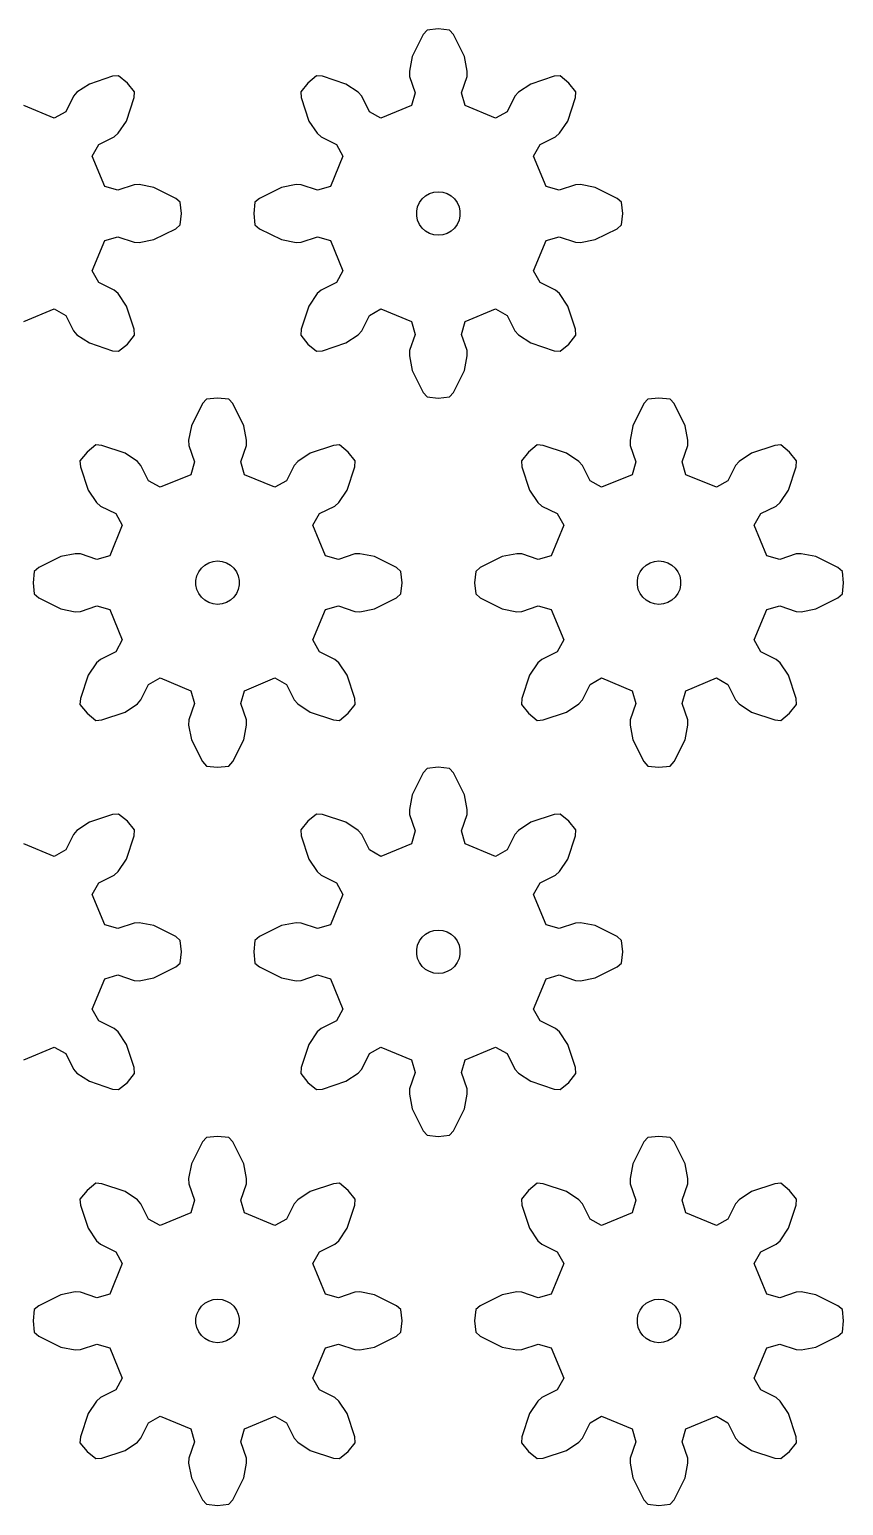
# Model space of a CAD drawing. Extents: x 0 to 208, y 0 to 229.
# Drawn here: x 152.1 to 208.3, y 0 to 101.8 of the extents above; entities that cross this region are included whole.
import ezdxf

# ---------------------------------------------------------------- set-up
doc = ezdxf.new("R2010")
doc.units = 0

msp = doc.modelspace()

# ---------------------------------------------------------------- linework, layer by layer
for p, q in [((180.29, 101.86), (179.51, 101.78)), ((181.06, 101.78), (180.29, 101.86)), ((179.24, 101.47), (178.49, 99.96)), ((179.51, 101.78), (179.24, 101.47)), ((181.34, 101.47), (181.06, 101.78)), ((182.09, 99.96), (181.34, 101.47)), ((178.49, 99.96), (178.29, 98.95)), ((182.29, 98.95), (182.09, 99.96)), ((178.29, 98.95), (178.31, 98.59)), ((182.27, 98.59), (182.29, 98.95)), ((156.21, 98.06), (155.35, 97.49)), ((157.81, 98.6), (156.21, 98.06)), ((158.22, 98.62), (157.81, 98.6)), ((158.83, 98.13), (158.22, 98.62)), ((159.32, 97.53), (158.83, 98.13)), ((171.29, 98.13), (170.79, 97.53)), ((171.89, 98.62), (171.29, 98.13)), ((172.3, 98.6), (171.89, 98.62)), ((173.9, 98.06), (172.3, 98.6)), ((174.76, 97.49), (173.9, 98.06)), ((178.31, 98.59), (178.69, 97.46)), ((181.89, 97.46), (182.27, 98.59)), ((186.67, 98.06), (185.82, 97.49)), ((188.28, 98.6), (186.67, 98.06)), ((188.69, 98.62), (188.28, 98.6)), ((189.29, 98.13), (188.69, 98.62)), ((189.79, 97.53), (189.29, 98.13)), ((155.11, 97.22), (154.59, 96.15)), ((155.35, 97.49), (155.11, 97.22)), ((158.76, 95.51), (159.3, 97.12)), ((159.3, 97.12), (159.32, 97.53)), ((170.79, 97.53), (170.82, 97.12)), ((170.82, 97.12), (171.36, 95.51)), ((175, 97.22), (174.76, 97.49)), ((175.53, 96.15), (175, 97.22)), ((178.69, 97.46), (178.44, 96.57)), ((182.14, 96.57), (181.89, 97.46)), ((185.58, 97.22), (185.05, 96.15)), ((185.82, 97.49), (185.58, 97.22)), ((189.22, 95.51), (189.76, 97.12)), ((189.76, 97.12), (189.79, 97.53)), ((153.78, 95.7), (151.68, 96.57)), ((154.59, 96.15), (153.78, 95.7)), ((176.33, 95.7), (175.53, 96.15)), ((178.44, 96.57), (176.33, 95.7)), ((184.24, 95.7), (182.14, 96.57)), ((185.05, 96.15), (184.24, 95.7)), ((158.19, 94.66), (158.76, 95.51)), ((171.36, 95.51), (171.93, 94.66)), ((188.65, 94.66), (189.22, 95.51)), ((156.4, 93.08), (156.85, 93.89)), ((156.85, 93.89), (157.91, 94.42)), ((157.91, 94.42), (158.19, 94.66)), ((171.93, 94.66), (172.2, 94.42)), ((172.2, 94.42), (173.26, 93.89)), ((173.26, 93.89), (173.71, 93.08)), ((186.86, 93.08), (187.32, 93.89)), ((187.32, 93.89), (188.38, 94.42)), ((188.38, 94.42), (188.65, 94.66)), ((157.27, 90.98), (156.4, 93.08)), ((173.71, 93.08), (172.84, 90.98)), ((187.74, 90.98), (186.86, 93.08)), ((158.16, 90.73), (157.27, 90.98)), ((159.29, 91.11), (158.16, 90.73)), ((159.65, 91.13), (159.29, 91.11)), ((160.65, 90.93), (159.65, 91.13)), ((162.17, 90.17), (160.65, 90.93)), ((169.46, 90.93), (167.94, 90.17)), ((170.47, 91.13), (169.46, 90.93)), ((170.83, 91.11), (170.47, 91.13)), ((171.95, 90.73), (170.83, 91.11)), ((172.84, 90.98), (171.95, 90.73)), ((179.98, 90.59), (180.29, 90.63)), ((180.29, 90.63), (180.6, 90.59)), ((188.63, 90.73), (187.74, 90.98)), ((189.75, 91.11), (188.63, 90.73)), ((190.11, 91.13), (189.75, 91.11)), ((191.12, 90.93), (190.11, 91.13)), ((192.64, 90.17), (191.12, 90.93)), ((162.48, 89.9), (162.17, 90.17)), ((162.56, 89.13), (162.48, 89.9)), ((167.63, 89.9), (167.56, 89.13)), ((167.94, 90.17), (167.63, 89.9)), ((178.86, 89.59), (178.99, 89.88)), ((178.99, 89.88), (179.17, 90.13)), ((179.17, 90.13), (179.41, 90.34)), ((179.41, 90.34), (179.68, 90.5)), ((179.68, 90.5), (179.98, 90.59)), ((180.6, 90.59), (180.9, 90.5)), ((180.9, 90.5), (181.17, 90.34)), ((181.17, 90.34), (181.4, 90.13)), ((181.4, 90.13), (181.59, 89.88)), ((181.59, 89.88), (181.72, 89.59)), ((192.94, 89.9), (192.64, 90.17)), ((193.02, 89.13), (192.94, 89.9)), ((162.48, 88.35), (162.56, 89.13)), ((167.56, 89.13), (167.63, 88.35)), ((178.8, 89.28), (178.86, 89.59)), ((178.8, 88.97), (178.8, 89.28)), ((178.86, 88.66), (178.8, 88.97)), ((178.99, 88.38), (178.86, 88.66)), ((181.72, 88.66), (181.59, 88.38)), ((181.72, 89.59), (181.78, 89.28)), ((181.78, 88.97), (181.72, 88.66)), ((181.78, 89.28), (181.78, 88.97)), ((192.94, 88.35), (193.02, 89.13)), ((160.65, 87.33), (162.17, 88.08)), ((162.17, 88.08), (162.48, 88.35)), ((167.63, 88.35), (167.94, 88.08)), ((167.94, 88.08), (169.46, 87.33)), ((179.17, 88.12), (178.99, 88.38)), ((179.41, 87.91), (179.17, 88.12)), ((179.68, 87.76), (179.41, 87.91)), ((179.98, 87.66), (179.68, 87.76)), ((180.29, 87.63), (179.98, 87.66)), ((180.6, 87.66), (180.29, 87.63)), ((180.9, 87.76), (180.6, 87.66)), ((181.17, 87.91), (180.9, 87.76)), ((181.4, 88.12), (181.17, 87.91)), ((181.59, 88.38), (181.4, 88.12)), ((191.12, 87.33), (192.64, 88.08)), ((192.64, 88.08), (192.94, 88.35)), ((156.4, 85.17), (157.27, 87.27)), ((157.27, 87.27), (158.16, 87.53)), ((158.16, 87.53), (159.29, 87.15)), ((159.29, 87.15), (159.65, 87.12)), ((159.65, 87.12), (160.65, 87.33)), ((169.46, 87.33), (170.47, 87.12)), ((170.47, 87.12), (170.83, 87.15)), ((170.83, 87.15), (171.95, 87.53)), ((171.95, 87.53), (172.84, 87.27)), ((172.84, 87.27), (173.71, 85.17)), ((186.86, 85.17), (187.74, 87.27)), ((187.74, 87.27), (188.63, 87.53)), ((188.63, 87.53), (189.75, 87.15)), ((189.75, 87.15), (190.11, 87.12)), ((190.11, 87.12), (191.12, 87.33)), ((156.85, 84.36), (156.4, 85.17)), ((173.71, 85.17), (173.26, 84.36)), ((187.32, 84.36), (186.86, 85.17)), ((157.91, 83.84), (156.85, 84.36)), ((158.19, 83.6), (157.91, 83.84)), ((158.76, 82.74), (158.19, 83.6)), ((171.93, 83.6), (171.36, 82.74)), ((172.2, 83.84), (171.93, 83.6)), ((173.26, 84.36), (172.2, 83.84)), ((188.38, 83.84), (187.32, 84.36)), ((188.65, 83.6), (188.38, 83.84)), ((189.22, 82.74), (188.65, 83.6)), ((151.68, 81.68), (153.78, 82.55)), ((153.78, 82.55), (154.59, 82.1)), ((159.3, 81.14), (158.76, 82.74)), ((171.36, 82.74), (170.82, 81.14)), ((175.53, 82.1), (176.33, 82.55)), ((176.33, 82.55), (178.44, 81.68)), ((182.14, 81.68), (184.24, 82.55)), ((184.24, 82.55), (185.05, 82.1)), ((189.76, 81.14), (189.22, 82.74)), ((154.59, 82.1), (155.11, 81.04)), ((175, 81.04), (175.53, 82.1)), ((178.44, 81.68), (178.69, 80.79)), ((181.89, 80.79), (182.14, 81.68)), ((185.05, 82.1), (185.58, 81.04)), ((155.11, 81.04), (155.35, 80.76)), ((155.35, 80.76), (156.21, 80.2)), ((158.83, 80.12), (159.32, 80.73)), ((159.32, 80.73), (159.3, 81.14)), ((170.82, 81.14), (170.79, 80.73)), ((170.79, 80.73), (171.29, 80.12)), ((173.9, 80.2), (174.76, 80.76)), ((174.76, 80.76), (175, 81.04)), ((178.69, 80.79), (178.31, 79.67)), ((182.27, 79.67), (181.89, 80.79)), ((185.58, 81.04), (185.82, 80.76)), ((185.82, 80.76), (186.67, 80.2)), ((189.29, 80.12), (189.79, 80.73)), ((189.79, 80.73), (189.76, 81.14)), ((156.21, 80.2), (157.81, 79.66)), ((157.81, 79.66), (158.22, 79.63)), ((158.22, 79.63), (158.83, 80.12)), ((171.29, 80.12), (171.89, 79.63)), ((171.89, 79.63), (172.3, 79.66)), ((172.3, 79.66), (173.9, 80.2)), ((178.31, 79.67), (178.29, 79.3)), ((182.29, 79.3), (182.27, 79.67)), ((186.67, 80.2), (188.28, 79.66)), ((188.28, 79.66), (188.69, 79.63)), ((188.69, 79.63), (189.29, 80.12)), ((178.29, 79.3), (178.49, 78.3)), ((182.09, 78.3), (182.29, 79.3)), ((178.49, 78.3), (179.24, 76.78)), ((181.34, 76.78), (182.09, 78.3)), ((165.06, 76.39), (164.28, 76.32)), ((165.83, 76.32), (165.06, 76.39)), ((179.24, 76.78), (179.51, 76.47)), ((179.51, 76.47), (180.29, 76.39)), ((180.29, 76.39), (181.06, 76.47)), ((181.06, 76.47), (181.34, 76.78)), ((195.52, 76.39), (194.75, 76.32)), ((196.3, 76.32), (195.52, 76.39)), ((164.01, 76.01), (163.26, 74.49)), ((164.28, 76.32), (164.01, 76.01)), ((166.1, 76.01), (165.83, 76.32)), ((166.86, 74.49), (166.1, 76.01)), ((194.47, 76.01), (193.72, 74.49)), ((194.75, 76.32), (194.47, 76.01)), ((196.57, 76.01), (196.3, 76.32)), ((197.32, 74.49), (196.57, 76.01)), ((163.26, 74.49), (163.05, 73.49)), ((167.06, 73.49), (166.86, 74.49)), ((193.72, 74.49), (193.52, 73.49)), ((197.52, 73.49), (197.32, 74.49)), ((163.05, 73.49), (163.08, 73.12)), ((167.04, 73.12), (167.06, 73.49)), ((193.52, 73.49), (193.54, 73.12)), ((197.5, 73.12), (197.52, 73.49)), ((156.05, 72.67), (155.56, 72.06)), ((156.66, 73.16), (156.05, 72.67)), ((157.07, 73.13), (156.66, 73.16)), ((158.67, 72.59), (157.07, 73.13)), ((159.53, 72.02), (158.67, 72.59)), ((163.08, 73.12), (163.46, 72)), ((166.66, 72), (167.04, 73.12)), ((171.44, 72.59), (170.59, 72.02)), ((173.05, 73.13), (171.44, 72.59)), ((173.46, 73.16), (173.05, 73.13)), ((174.06, 72.67), (173.46, 73.16)), ((174.55, 72.06), (174.06, 72.67)), ((186.52, 72.67), (186.02, 72.06)), ((187.12, 73.16), (186.52, 72.67)), ((187.53, 73.13), (187.12, 73.16)), ((189.14, 72.59), (187.53, 73.13)), ((189.99, 72.02), (189.14, 72.59)), ((193.54, 73.12), (193.92, 72)), ((197.12, 72), (197.5, 73.12)), ((201.91, 72.59), (201.05, 72.02)), ((203.51, 73.13), (201.91, 72.59)), ((203.92, 73.16), (203.51, 73.13)), ((204.52, 72.67), (203.92, 73.16)), ((205.02, 72.06), (204.52, 72.67)), ((155.56, 72.06), (155.59, 71.65)), ((155.59, 71.65), (156.13, 70.05)), ((159.77, 71.75), (159.53, 72.02)), ((160.29, 70.69), (159.77, 71.75)), ((163.46, 72), (163.2, 71.11)), ((166.91, 71.11), (166.66, 72)), ((170.35, 71.75), (169.82, 70.69)), ((170.59, 72.02), (170.35, 71.75)), ((173.99, 70.05), (174.53, 71.65)), ((174.53, 71.65), (174.55, 72.06)), ((186.02, 72.06), (186.05, 71.65)), ((186.05, 71.65), (186.59, 70.05)), ((190.23, 71.75), (189.99, 72.02)), ((190.76, 70.69), (190.23, 71.75)), ((193.92, 72), (193.67, 71.11)), ((197.37, 71.11), (197.12, 72)), ((200.81, 71.75), (200.28, 70.69)), ((201.05, 72.02), (200.81, 71.75)), ((204.45, 70.05), (204.99, 71.65)), ((204.99, 71.65), (205.02, 72.06)), ((161.1, 70.24), (160.29, 70.69)), ((163.2, 71.11), (161.1, 70.24)), ((169.01, 70.24), (166.91, 71.11)), ((169.82, 70.69), (169.01, 70.24)), ((191.56, 70.24), (190.76, 70.69)), ((193.67, 71.11), (191.56, 70.24)), ((199.48, 70.24), (197.37, 71.11)), ((200.28, 70.69), (199.48, 70.24)), ((156.13, 70.05), (156.69, 69.19)), ((173.42, 69.19), (173.99, 70.05)), ((186.59, 70.05), (187.16, 69.19)), ((203.88, 69.19), (204.45, 70.05)), ((156.69, 69.19), (156.97, 68.95)), ((156.97, 68.95), (158.03, 68.43)), ((158.03, 68.43), (158.48, 67.62)), ((171.63, 67.62), (172.08, 68.43)), ((172.08, 68.43), (173.15, 68.95)), ((173.15, 68.95), (173.42, 69.19)), ((187.16, 69.19), (187.43, 68.95)), ((187.43, 68.95), (188.49, 68.43)), ((188.49, 68.43), (188.95, 67.62)), ((202.1, 67.62), (202.55, 68.43)), ((202.55, 68.43), (203.61, 68.95)), ((203.61, 68.95), (203.88, 69.19)), ((158.48, 67.62), (157.61, 65.51)), ((172.5, 65.51), (171.63, 67.62)), ((188.95, 67.62), (188.07, 65.51)), ((202.97, 65.51), (202.1, 67.62)), ((154.23, 65.46), (152.71, 64.71)), ((155.23, 65.66), (154.23, 65.46)), ((155.6, 65.64), (155.23, 65.66)), ((156.72, 65.26), (155.6, 65.64)), ((157.61, 65.51), (156.72, 65.26)), ((173.39, 65.26), (172.5, 65.51)), ((174.52, 65.64), (173.39, 65.26)), ((174.88, 65.66), (174.52, 65.64)), ((175.89, 65.46), (174.88, 65.66)), ((177.4, 64.71), (175.89, 65.46)), ((184.69, 65.46), (183.17, 64.71)), ((185.7, 65.66), (184.69, 65.46)), ((186.06, 65.64), (185.7, 65.66)), ((187.18, 65.26), (186.06, 65.64)), ((188.07, 65.51), (187.18, 65.26)), ((203.86, 65.26), (202.97, 65.51)), ((204.98, 65.64), (203.86, 65.26)), ((205.34, 65.66), (204.98, 65.64)), ((206.35, 65.46), (205.34, 65.66)), ((207.87, 64.71), (206.35, 65.46)), ((152.4, 64.44), (152.32, 63.66)), ((152.71, 64.71), (152.4, 64.44)), ((163.63, 64.13), (163.76, 64.41)), ((163.76, 64.41), (163.94, 64.67)), ((163.94, 64.67), (164.17, 64.88)), ((164.17, 64.88), (164.45, 65.03)), ((164.45, 65.03), (164.74, 65.13)), ((164.74, 65.13), (165.06, 65.16)), ((165.06, 65.16), (165.37, 65.13)), ((165.37, 65.13), (165.67, 65.03)), ((165.67, 65.03), (165.94, 64.88)), ((165.94, 64.88), (166.17, 64.67)), ((166.17, 64.67), (166.36, 64.41)), ((166.36, 64.41), (166.48, 64.13)), ((177.71, 64.44), (177.4, 64.71)), ((177.79, 63.66), (177.71, 64.44)), ((182.87, 64.44), (182.79, 63.66)), ((183.17, 64.71), (182.87, 64.44)), ((194.09, 64.13), (194.22, 64.41)), ((194.22, 64.41), (194.41, 64.67)), ((194.41, 64.67), (194.64, 64.88)), ((194.64, 64.88), (194.91, 65.03)), ((194.91, 65.03), (195.21, 65.13)), ((195.21, 65.13), (195.52, 65.16)), ((195.52, 65.16), (195.83, 65.13)), ((195.83, 65.13), (196.13, 65.03)), ((196.13, 65.03), (196.4, 64.88)), ((196.4, 64.88), (196.64, 64.67)), ((196.64, 64.67), (196.82, 64.41)), ((196.82, 64.41), (196.95, 64.13)), ((208.18, 64.44), (207.87, 64.71)), ((208.25, 63.66), (208.18, 64.44)), ((152.32, 63.66), (152.4, 62.89)), ((163.56, 63.82), (163.63, 64.13)), ((163.56, 63.51), (163.56, 63.82)), ((163.63, 63.2), (163.56, 63.51)), ((163.76, 62.91), (163.63, 63.2)), ((166.48, 63.2), (166.36, 62.91)), ((166.48, 64.13), (166.55, 63.82)), ((166.55, 63.51), (166.48, 63.2)), ((166.55, 63.82), (166.55, 63.51)), ((177.71, 62.89), (177.79, 63.66)), ((182.79, 63.66), (182.87, 62.89)), ((194.03, 63.82), (194.09, 64.13)), ((194.03, 63.51), (194.03, 63.82)), ((194.09, 63.2), (194.03, 63.51)), ((194.22, 62.91), (194.09, 63.2)), ((196.95, 63.2), (196.82, 62.91)), ((196.95, 64.13), (197.01, 63.82)), ((197.01, 63.51), (196.95, 63.2)), ((197.01, 63.82), (197.01, 63.51)), ((208.18, 62.89), (208.25, 63.66)), ((152.4, 62.89), (152.71, 62.61)), ((152.71, 62.61), (154.23, 61.86)), ((163.94, 62.66), (163.76, 62.91)), ((164.17, 62.45), (163.94, 62.66)), ((164.45, 62.29), (164.17, 62.45)), ((164.74, 62.19), (164.45, 62.29)), ((165.06, 62.16), (164.74, 62.19)), ((165.37, 62.19), (165.06, 62.16)), ((165.67, 62.29), (165.37, 62.19)), ((165.94, 62.45), (165.67, 62.29)), ((166.17, 62.66), (165.94, 62.45)), ((166.36, 62.91), (166.17, 62.66)), ((175.89, 61.86), (177.4, 62.61)), ((177.4, 62.61), (177.71, 62.89)), ((182.87, 62.89), (183.17, 62.61)), ((183.17, 62.61), (184.69, 61.86)), ((194.41, 62.66), (194.22, 62.91)), ((194.64, 62.45), (194.41, 62.66)), ((194.91, 62.29), (194.64, 62.45)), ((195.21, 62.19), (194.91, 62.29)), ((195.52, 62.16), (195.21, 62.19)), ((195.83, 62.19), (195.52, 62.16)), ((196.13, 62.29), (195.83, 62.19)), ((196.4, 62.45), (196.13, 62.29)), ((196.64, 62.66), (196.4, 62.45)), ((196.82, 62.91), (196.64, 62.66)), ((206.35, 61.86), (207.87, 62.61)), ((207.87, 62.61), (208.18, 62.89)), ((154.23, 61.86), (155.23, 61.66)), ((155.23, 61.66), (155.6, 61.68)), ((155.6, 61.68), (156.72, 62.06)), ((156.72, 62.06), (157.61, 61.81)), ((157.61, 61.81), (158.48, 59.71)), ((171.63, 59.71), (172.5, 61.81)), ((172.5, 61.81), (173.39, 62.06)), ((173.39, 62.06), (174.52, 61.68)), ((174.52, 61.68), (174.88, 61.66)), ((174.88, 61.66), (175.89, 61.86)), ((184.69, 61.86), (185.7, 61.66)), ((185.7, 61.66), (186.06, 61.68)), ((186.06, 61.68), (187.18, 62.06)), ((187.18, 62.06), (188.07, 61.81)), ((188.07, 61.81), (188.95, 59.71)), ((202.1, 59.71), (202.97, 61.81)), ((202.97, 61.81), (203.86, 62.06)), ((203.86, 62.06), (204.98, 61.68)), ((204.98, 61.68), (205.34, 61.66)), ((205.34, 61.66), (206.35, 61.86)), ((158.48, 59.71), (158.03, 58.9)), ((172.08, 58.9), (171.63, 59.71)), ((188.95, 59.71), (188.49, 58.9)), ((202.55, 58.9), (202.1, 59.71)), ((156.69, 58.13), (156.13, 57.28)), ((156.97, 58.37), (156.69, 58.13)), ((158.03, 58.9), (156.97, 58.37)), ((173.15, 58.37), (172.08, 58.9)), ((173.42, 58.13), (173.15, 58.37)), ((173.99, 57.28), (173.42, 58.13)), ((187.16, 58.13), (186.59, 57.28)), ((187.43, 58.37), (187.16, 58.13)), ((188.49, 58.9), (187.43, 58.37)), ((203.61, 58.37), (202.55, 58.9)), ((203.88, 58.13), (203.61, 58.37)), ((204.45, 57.28), (203.88, 58.13)), ((156.13, 57.28), (155.59, 55.67)), ((160.29, 56.63), (161.1, 57.09)), ((161.1, 57.09), (163.2, 56.21)), ((166.91, 56.21), (169.01, 57.09)), ((169.01, 57.09), (169.82, 56.63)), ((174.53, 55.67), (173.99, 57.28)), ((186.59, 57.28), (186.05, 55.67)), ((190.76, 56.63), (191.56, 57.09)), ((191.56, 57.09), (193.67, 56.21)), ((197.37, 56.21), (199.48, 57.09)), ((199.48, 57.09), (200.28, 56.63)), ((204.99, 55.67), (204.45, 57.28)), ((159.77, 55.57), (160.29, 56.63)), ((163.2, 56.21), (163.46, 55.32)), ((166.66, 55.32), (166.91, 56.21)), ((169.82, 56.63), (170.35, 55.57)), ((190.23, 55.57), (190.76, 56.63)), ((193.67, 56.21), (193.92, 55.32)), ((197.12, 55.32), (197.37, 56.21)), ((200.28, 56.63), (200.81, 55.57)), ((155.59, 55.67), (155.56, 55.26)), ((155.56, 55.26), (156.05, 54.66)), ((158.67, 54.73), (159.53, 55.3)), ((159.53, 55.3), (159.77, 55.57)), ((163.46, 55.32), (163.08, 54.2)), ((167.04, 54.2), (166.66, 55.32)), ((170.35, 55.57), (170.59, 55.3)), ((170.59, 55.3), (171.44, 54.73)), ((174.06, 54.66), (174.55, 55.26)), ((174.55, 55.26), (174.53, 55.67)), ((186.05, 55.67), (186.02, 55.26)), ((186.02, 55.26), (186.52, 54.66)), ((189.14, 54.73), (189.99, 55.3)), ((189.99, 55.3), (190.23, 55.57)), ((193.92, 55.32), (193.54, 54.2)), ((197.5, 54.2), (197.12, 55.32)), ((200.81, 55.57), (201.05, 55.3)), ((201.05, 55.3), (201.91, 54.73)), ((204.52, 54.66), (205.02, 55.26)), ((205.02, 55.26), (204.99, 55.67)), ((156.05, 54.66), (156.66, 54.16)), ((156.66, 54.16), (157.07, 54.19)), ((157.07, 54.19), (158.67, 54.73)), ((163.08, 54.2), (163.05, 53.84)), ((167.06, 53.84), (167.04, 54.2)), ((171.44, 54.73), (173.05, 54.19)), ((173.05, 54.19), (173.46, 54.16)), ((173.46, 54.16), (174.06, 54.66)), ((186.52, 54.66), (187.12, 54.16)), ((187.12, 54.16), (187.53, 54.19)), ((187.53, 54.19), (189.14, 54.73)), ((193.54, 54.2), (193.52, 53.84)), ((197.52, 53.84), (197.5, 54.2)), ((201.91, 54.73), (203.51, 54.19)), ((203.51, 54.19), (203.92, 54.16)), ((203.92, 54.16), (204.52, 54.66)), ((163.05, 53.84), (163.26, 52.83)), ((166.86, 52.83), (167.06, 53.84)), ((193.52, 53.84), (193.72, 52.83)), ((197.32, 52.83), (197.52, 53.84)), ((163.26, 52.83), (164.01, 51.32)), ((166.1, 51.32), (166.86, 52.83)), ((193.72, 52.83), (194.47, 51.32)), ((196.57, 51.32), (197.32, 52.83)), ((164.01, 51.32), (164.28, 51.01)), ((164.28, 51.01), (165.06, 50.93)), ((165.06, 50.93), (165.83, 51.01)), ((165.83, 51.01), (166.1, 51.32)), ((180.29, 50.93), (179.51, 50.85)), ((181.06, 50.85), (180.29, 50.93)), ((194.47, 51.32), (194.75, 51.01)), ((194.75, 51.01), (195.52, 50.93)), ((195.52, 50.93), (196.3, 51.01)), ((196.3, 51.01), (196.57, 51.32)), ((179.24, 50.54), (178.49, 49.03)), ((179.51, 50.85), (179.24, 50.54)), ((181.34, 50.54), (181.06, 50.85)), ((182.09, 49.03), (181.34, 50.54)), ((178.49, 49.03), (178.29, 48.02)), ((182.29, 48.02), (182.09, 49.03)), ((178.29, 48.02), (178.31, 47.66)), ((182.27, 47.66), (182.29, 48.02)), ((156.21, 47.13), (155.35, 46.56)), ((157.81, 47.67), (156.21, 47.13)), ((158.22, 47.69), (157.81, 47.67)), ((158.83, 47.2), (158.22, 47.69)), ((159.32, 46.6), (158.83, 47.2)), ((171.29, 47.2), (170.79, 46.6)), ((171.89, 47.69), (171.29, 47.2)), ((172.3, 47.67), (171.89, 47.69)), ((173.9, 47.13), (172.3, 47.67)), ((174.76, 46.56), (173.9, 47.13)), ((178.31, 47.66), (178.69, 46.53)), ((181.89, 46.53), (182.27, 47.66)), ((186.67, 47.13), (185.82, 46.56)), ((188.28, 47.67), (186.67, 47.13)), ((188.69, 47.69), (188.28, 47.67)), ((189.29, 47.2), (188.69, 47.69)), ((189.79, 46.6), (189.29, 47.2)), ((155.11, 46.29), (154.59, 45.23)), ((155.35, 46.56), (155.11, 46.29)), ((158.76, 44.58), (159.3, 46.19)), ((159.3, 46.19), (159.32, 46.6)), ((170.79, 46.6), (170.82, 46.19)), ((170.82, 46.19), (171.36, 44.58)), ((175, 46.29), (174.76, 46.56)), ((175.53, 45.23), (175, 46.29)), ((178.69, 46.53), (178.44, 45.64)), ((182.14, 45.64), (181.89, 46.53)), ((185.58, 46.29), (185.05, 45.23)), ((185.82, 46.56), (185.58, 46.29)), ((189.22, 44.58), (189.76, 46.19)), ((189.76, 46.19), (189.79, 46.6)), ((153.78, 44.77), (151.68, 45.64)), ((154.59, 45.23), (153.78, 44.77)), ((176.33, 44.77), (175.53, 45.23)), ((178.44, 45.64), (176.33, 44.77)), ((184.24, 44.77), (182.14, 45.64)), ((185.05, 45.23), (184.24, 44.77)), ((158.19, 43.73), (158.76, 44.58)), ((171.36, 44.58), (171.93, 43.73)), ((188.65, 43.73), (189.22, 44.58)), ((156.4, 42.15), (156.85, 42.96)), ((156.85, 42.96), (157.91, 43.49)), ((157.91, 43.49), (158.19, 43.73)), ((171.93, 43.73), (172.2, 43.49)), ((172.2, 43.49), (173.26, 42.96)), ((173.26, 42.96), (173.71, 42.15)), ((186.86, 42.15), (187.32, 42.96)), ((187.32, 42.96), (188.38, 43.49)), ((188.38, 43.49), (188.65, 43.73)), ((157.27, 40.05), (156.4, 42.15)), ((173.71, 42.15), (172.84, 40.05)), ((187.74, 40.05), (186.86, 42.15)), ((158.16, 39.8), (157.27, 40.05)), ((159.29, 40.18), (158.16, 39.8)), ((159.65, 40.2), (159.29, 40.18)), ((160.65, 40), (159.65, 40.2)), ((162.17, 39.25), (160.65, 40)), ((169.46, 40), (167.94, 39.25)), ((170.47, 40.2), (169.46, 40)), ((170.83, 40.18), (170.47, 40.2)), ((171.95, 39.8), (170.83, 40.18)), ((172.84, 40.05), (171.95, 39.8)), ((188.63, 39.8), (187.74, 40.05)), ((189.75, 40.18), (188.63, 39.8)), ((190.11, 40.2), (189.75, 40.18)), ((191.12, 40), (190.11, 40.2)), ((192.64, 39.25), (191.12, 40)), ((162.48, 38.97), (162.17, 39.25)), ((162.56, 38.2), (162.48, 38.97)), ((167.63, 38.97), (167.56, 38.2)), ((167.94, 39.25), (167.63, 38.97)), ((178.86, 38.66), (178.99, 38.95)), ((178.99, 38.95), (179.17, 39.2)), ((179.17, 39.2), (179.41, 39.41)), ((179.41, 39.41), (179.68, 39.57)), ((179.68, 39.57), (179.98, 39.66)), ((179.98, 39.66), (180.29, 39.7)), ((180.29, 39.7), (180.6, 39.66)), ((180.6, 39.66), (180.9, 39.57)), ((180.9, 39.57), (181.17, 39.41)), ((181.17, 39.41), (181.4, 39.2)), ((181.4, 39.2), (181.59, 38.95)), ((181.59, 38.95), (181.72, 38.66)), ((192.94, 38.97), (192.64, 39.25)), ((193.02, 38.2), (192.94, 38.97)), ((162.48, 37.42), (162.56, 38.2)), ((167.56, 38.2), (167.63, 37.42)), ((178.8, 38.35), (178.86, 38.66)), ((178.8, 38.04), (178.8, 38.35)), ((178.86, 37.73), (178.8, 38.04)), ((178.99, 37.45), (178.86, 37.73)), ((181.72, 37.73), (181.59, 37.45)), ((181.72, 38.66), (181.78, 38.35)), ((181.78, 38.04), (181.72, 37.73)), ((181.78, 38.35), (181.78, 38.04)), ((192.94, 37.42), (193.02, 38.2)), ((160.65, 36.4), (162.17, 37.15)), ((162.17, 37.15), (162.48, 37.42)), ((167.63, 37.42), (167.94, 37.15)), ((167.94, 37.15), (169.46, 36.4)), ((179.17, 37.19), (178.99, 37.45)), ((179.41, 36.98), (179.17, 37.19)), ((179.68, 36.83), (179.41, 36.98)), ((179.98, 36.73), (179.68, 36.83)), ((180.29, 36.7), (179.98, 36.73)), ((180.6, 36.73), (180.29, 36.7)), ((180.9, 36.83), (180.6, 36.73)), ((181.17, 36.98), (180.9, 36.83)), ((181.4, 37.19), (181.17, 36.98)), ((181.59, 37.45), (181.4, 37.19)), ((191.12, 36.4), (192.64, 37.15)), ((192.64, 37.15), (192.94, 37.42)), ((156.4, 34.24), (157.27, 36.34)), ((157.27, 36.34), (158.16, 36.6)), ((158.16, 36.6), (159.29, 36.22)), ((159.29, 36.22), (159.65, 36.19)), ((159.65, 36.19), (160.65, 36.4)), ((169.46, 36.4), (170.47, 36.19)), ((170.47, 36.19), (170.83, 36.22)), ((170.83, 36.22), (171.95, 36.6)), ((171.95, 36.6), (172.84, 36.34)), ((172.84, 36.34), (173.71, 34.24)), ((186.86, 34.24), (187.74, 36.34)), ((187.74, 36.34), (188.63, 36.6)), ((188.63, 36.6), (189.75, 36.22)), ((189.75, 36.22), (190.11, 36.19)), ((190.11, 36.19), (191.12, 36.4)), ((156.85, 33.43), (156.4, 34.24)), ((173.71, 34.24), (173.26, 33.43)), ((187.32, 33.43), (186.86, 34.24)), ((157.91, 32.91), (156.85, 33.43)), ((158.19, 32.67), (157.91, 32.91)), ((158.76, 31.81), (158.19, 32.67)), ((171.93, 32.67), (171.36, 31.81)), ((172.2, 32.91), (171.93, 32.67)), ((173.26, 33.43), (172.2, 32.91)), ((188.38, 32.91), (187.32, 33.43)), ((188.65, 32.67), (188.38, 32.91)), ((189.22, 31.81), (188.65, 32.67)), ((151.68, 30.75), (153.78, 31.62)), ((153.78, 31.62), (154.59, 31.17)), ((159.3, 30.21), (158.76, 31.81)), ((171.36, 31.81), (170.82, 30.21)), ((175.53, 31.17), (176.33, 31.62)), ((176.33, 31.62), (178.44, 30.75)), ((182.14, 30.75), (184.24, 31.62)), ((184.24, 31.62), (185.05, 31.17)), ((189.76, 30.21), (189.22, 31.81)), ((154.59, 31.17), (155.11, 30.11)), ((175, 30.11), (175.53, 31.17)), ((178.44, 30.75), (178.69, 29.86)), ((181.89, 29.86), (182.14, 30.75)), ((185.05, 31.17), (185.58, 30.11)), ((155.11, 30.11), (155.35, 29.83)), ((155.35, 29.83), (156.21, 29.27)), ((158.83, 29.19), (159.32, 29.8)), ((159.32, 29.8), (159.3, 30.21)), ((170.82, 30.21), (170.79, 29.8)), ((170.79, 29.8), (171.29, 29.19)), ((173.9, 29.27), (174.76, 29.83)), ((174.76, 29.83), (175, 30.11)), ((178.69, 29.86), (178.31, 28.74)), ((182.27, 28.74), (181.89, 29.86)), ((185.58, 30.11), (185.82, 29.83)), ((185.82, 29.83), (186.67, 29.27)), ((189.29, 29.19), (189.79, 29.8)), ((189.79, 29.8), (189.76, 30.21)), ((156.21, 29.27), (157.81, 28.73)), ((157.81, 28.73), (158.22, 28.7)), ((158.22, 28.7), (158.83, 29.19)), ((171.29, 29.19), (171.89, 28.7)), ((171.89, 28.7), (172.3, 28.73)), ((172.3, 28.73), (173.9, 29.27)), ((178.31, 28.74), (178.29, 28.37)), ((182.29, 28.37), (182.27, 28.74)), ((186.67, 29.27), (188.28, 28.73)), ((188.28, 28.73), (188.69, 28.7)), ((188.69, 28.7), (189.29, 29.19)), ((178.29, 28.37), (178.49, 27.37)), ((182.09, 27.37), (182.29, 28.37)), ((178.49, 27.37), (179.24, 25.85)), ((181.34, 25.85), (182.09, 27.37)), ((165.06, 25.46), (164.28, 25.39)), ((165.83, 25.39), (165.06, 25.46)), ((179.24, 25.85), (179.51, 25.54)), ((179.51, 25.54), (180.29, 25.46)), ((180.29, 25.46), (181.06, 25.54)), ((181.06, 25.54), (181.34, 25.85)), ((195.52, 25.46), (194.75, 25.39)), ((196.3, 25.39), (195.52, 25.46)), ((164.01, 25.08), (163.26, 23.56)), ((164.28, 25.39), (164.01, 25.08)), ((166.1, 25.08), (165.83, 25.39)), ((166.86, 23.56), (166.1, 25.08)), ((194.47, 25.08), (193.72, 23.56)), ((194.75, 25.39), (194.47, 25.08)), ((196.57, 25.08), (196.3, 25.39)), ((197.32, 23.56), (196.57, 25.08)), ((163.26, 23.56), (163.05, 22.56)), ((167.06, 22.56), (166.86, 23.56)), ((193.72, 23.56), (193.52, 22.56)), ((197.52, 22.56), (197.32, 23.56)), ((163.05, 22.56), (163.08, 22.19)), ((167.04, 22.19), (167.06, 22.56)), ((193.52, 22.56), (193.54, 22.19)), ((197.5, 22.19), (197.52, 22.56)), ((156.05, 21.74), (155.56, 21.13)), ((156.66, 22.23), (156.05, 21.74)), ((157.07, 22.2), (156.66, 22.23)), ((158.67, 21.66), (157.07, 22.2)), ((159.53, 21.09), (158.67, 21.66)), ((163.08, 22.19), (163.46, 21.07)), ((166.66, 21.07), (167.04, 22.19)), ((171.44, 21.66), (170.59, 21.09)), ((173.05, 22.2), (171.44, 21.66)), ((173.46, 22.23), (173.05, 22.2)), ((174.06, 21.74), (173.46, 22.23)), ((174.55, 21.13), (174.06, 21.74)), ((186.52, 21.74), (186.02, 21.13)), ((187.12, 22.23), (186.52, 21.74)), ((187.53, 22.2), (187.12, 22.23)), ((189.14, 21.66), (187.53, 22.2)), ((189.99, 21.09), (189.14, 21.66)), ((193.54, 22.19), (193.92, 21.07)), ((197.12, 21.07), (197.5, 22.19)), ((201.91, 21.66), (201.05, 21.09)), ((203.51, 22.2), (201.91, 21.66)), ((203.92, 22.23), (203.51, 22.2)), ((204.52, 21.74), (203.92, 22.23)), ((205.02, 21.13), (204.52, 21.74)), ((155.56, 21.13), (155.59, 20.72)), ((155.59, 20.72), (156.13, 19.12)), ((159.77, 20.82), (159.53, 21.09)), ((160.29, 19.76), (159.77, 20.82)), ((163.46, 21.07), (163.2, 20.18)), ((166.91, 20.18), (166.66, 21.07)), ((170.35, 20.82), (169.82, 19.76)), ((170.59, 21.09), (170.35, 20.82)), ((173.99, 19.12), (174.53, 20.72)), ((174.53, 20.72), (174.55, 21.13)), ((186.02, 21.13), (186.05, 20.72)), ((186.05, 20.72), (186.59, 19.12)), ((190.23, 20.82), (189.99, 21.09)), ((190.76, 19.76), (190.23, 20.82)), ((193.92, 21.07), (193.67, 20.18)), ((197.37, 20.18), (197.12, 21.07)), ((200.81, 20.82), (200.28, 19.76)), ((201.05, 21.09), (200.81, 20.82)), ((204.45, 19.12), (204.99, 20.72)), ((204.99, 20.72), (205.02, 21.13)), ((161.1, 19.31), (160.29, 19.76)), ((163.2, 20.18), (161.1, 19.31)), ((169.01, 19.31), (166.91, 20.18)), ((169.82, 19.76), (169.01, 19.31)), ((191.56, 19.31), (190.76, 19.76)), ((193.67, 20.18), (191.56, 19.31)), ((199.48, 19.31), (197.37, 20.18)), ((200.28, 19.76), (199.48, 19.31)), ((156.13, 19.12), (156.69, 18.26)), ((173.42, 18.26), (173.99, 19.12)), ((186.59, 19.12), (187.16, 18.26)), ((203.88, 18.26), (204.45, 19.12)), ((156.69, 18.26), (156.97, 18.02)), ((156.97, 18.02), (158.03, 17.5)), ((158.03, 17.5), (158.48, 16.69)), ((171.63, 16.69), (172.08, 17.5)), ((172.08, 17.5), (173.15, 18.02)), ((173.15, 18.02), (173.42, 18.26)), ((187.16, 18.26), (187.43, 18.02)), ((187.43, 18.02), (188.49, 17.5)), ((188.49, 17.5), (188.95, 16.69)), ((202.1, 16.69), (202.55, 17.5)), ((202.55, 17.5), (203.61, 18.02)), ((203.61, 18.02), (203.88, 18.26)), ((158.48, 16.69), (157.61, 14.58)), ((172.5, 14.58), (171.63, 16.69)), ((188.95, 16.69), (188.07, 14.58)), ((202.97, 14.58), (202.1, 16.69)), ((154.23, 14.53), (152.71, 13.78)), ((155.23, 14.74), (154.23, 14.53)), ((155.6, 14.71), (155.23, 14.74)), ((156.72, 14.33), (155.6, 14.71)), ((157.61, 14.58), (156.72, 14.33)), ((173.39, 14.33), (172.5, 14.58)), ((174.52, 14.71), (173.39, 14.33)), ((174.88, 14.74), (174.52, 14.71)), ((175.89, 14.53), (174.88, 14.74)), ((177.4, 13.78), (175.89, 14.53)), ((184.69, 14.53), (183.17, 13.78)), ((185.7, 14.74), (184.69, 14.53)), ((186.06, 14.71), (185.7, 14.74)), ((187.18, 14.33), (186.06, 14.71)), ((188.07, 14.58), (187.18, 14.33)), ((203.86, 14.33), (202.97, 14.58)), ((204.98, 14.71), (203.86, 14.33)), ((205.34, 14.74), (204.98, 14.71)), ((206.35, 14.53), (205.34, 14.74)), ((207.87, 13.78), (206.35, 14.53)), ((152.4, 13.51), (152.32, 12.73)), ((152.71, 13.78), (152.4, 13.51)), ((163.63, 13.2), (163.76, 13.48)), ((163.76, 13.48), (163.94, 13.74)), ((163.94, 13.74), (164.17, 13.95)), ((164.17, 13.95), (164.45, 14.1)), ((164.45, 14.1), (164.74, 14.2)), ((164.74, 14.2), (165.06, 14.23)), ((165.06, 14.23), (165.37, 14.2)), ((165.37, 14.2), (165.67, 14.1)), ((165.67, 14.1), (165.94, 13.95)), ((165.94, 13.95), (166.17, 13.74)), ((166.17, 13.74), (166.36, 13.48)), ((166.36, 13.48), (166.48, 13.2)), ((177.71, 13.51), (177.4, 13.78)), ((177.79, 12.73), (177.71, 13.51)), ((182.87, 13.51), (182.79, 12.73)), ((183.17, 13.78), (182.87, 13.51)), ((194.09, 13.2), (194.22, 13.48)), ((194.22, 13.48), (194.41, 13.74)), ((194.41, 13.74), (194.64, 13.95)), ((194.64, 13.95), (194.91, 14.1)), ((194.91, 14.1), (195.21, 14.2)), ((195.21, 14.2), (195.52, 14.23)), ((195.52, 14.23), (195.83, 14.2)), ((195.83, 14.2), (196.13, 14.1)), ((196.13, 14.1), (196.4, 13.95)), ((196.4, 13.95), (196.64, 13.74)), ((196.64, 13.74), (196.82, 13.48)), ((196.82, 13.48), (196.95, 13.2)), ((208.18, 13.51), (207.87, 13.78)), ((208.25, 12.73), (208.18, 13.51)), ((152.32, 12.73), (152.4, 11.96)), ((163.56, 12.89), (163.63, 13.2)), ((163.56, 12.58), (163.56, 12.89)), ((163.63, 12.27), (163.56, 12.58)), ((163.76, 11.98), (163.63, 12.27)), ((166.48, 12.27), (166.36, 11.98)), ((166.48, 13.2), (166.55, 12.89)), ((166.55, 12.58), (166.48, 12.27)), ((166.55, 12.89), (166.55, 12.58)), ((177.71, 11.96), (177.79, 12.73)), ((182.79, 12.73), (182.87, 11.96)), ((194.03, 12.89), (194.09, 13.2)), ((194.03, 12.58), (194.03, 12.89)), ((194.09, 12.27), (194.03, 12.58)), ((194.22, 11.98), (194.09, 12.27)), ((196.95, 12.27), (196.82, 11.98)), ((196.95, 13.2), (197.01, 12.89)), ((197.01, 12.58), (196.95, 12.27)), ((197.01, 12.89), (197.01, 12.58)), ((208.18, 11.96), (208.25, 12.73)), ((152.4, 11.96), (152.71, 11.68)), ((152.71, 11.68), (154.23, 10.93)), ((163.94, 11.73), (163.76, 11.98)), ((164.17, 11.52), (163.94, 11.73)), ((164.45, 11.36), (164.17, 11.52)), ((164.74, 11.27), (164.45, 11.36)), ((165.06, 11.23), (164.74, 11.27)), ((165.37, 11.27), (165.06, 11.23)), ((165.67, 11.36), (165.37, 11.27)), ((165.94, 11.52), (165.67, 11.36)), ((166.17, 11.73), (165.94, 11.52)), ((166.36, 11.98), (166.17, 11.73)), ((175.89, 10.93), (177.4, 11.68)), ((177.4, 11.68), (177.71, 11.96)), ((182.87, 11.96), (183.17, 11.68)), ((183.17, 11.68), (184.69, 10.93)), ((194.41, 11.73), (194.22, 11.98)), ((194.64, 11.52), (194.41, 11.73)), ((194.91, 11.36), (194.64, 11.52)), ((195.21, 11.27), (194.91, 11.36)), ((195.52, 11.23), (195.21, 11.27)), ((195.83, 11.27), (195.52, 11.23)), ((196.13, 11.36), (195.83, 11.27)), ((196.4, 11.52), (196.13, 11.36)), ((196.64, 11.73), (196.4, 11.52)), ((196.82, 11.98), (196.64, 11.73)), ((206.35, 10.93), (207.87, 11.68)), ((207.87, 11.68), (208.18, 11.96)), ((154.23, 10.93), (155.23, 10.73)), ((155.23, 10.73), (155.6, 10.75)), ((155.6, 10.75), (156.72, 11.13)), ((156.72, 11.13), (157.61, 10.88)), ((157.61, 10.88), (158.48, 8.78)), ((171.63, 8.78), (172.5, 10.88)), ((172.5, 10.88), (173.39, 11.13)), ((173.39, 11.13), (174.52, 10.75)), ((174.52, 10.75), (174.88, 10.73)), ((174.88, 10.73), (175.89, 10.93)), ((184.69, 10.93), (185.7, 10.73)), ((185.7, 10.73), (186.06, 10.75)), ((186.06, 10.75), (187.18, 11.13)), ((187.18, 11.13), (188.07, 10.88)), ((188.07, 10.88), (188.95, 8.78)), ((202.1, 8.78), (202.97, 10.88)), ((202.97, 10.88), (203.86, 11.13)), ((203.86, 11.13), (204.98, 10.75)), ((204.98, 10.75), (205.34, 10.73)), ((205.34, 10.73), (206.35, 10.93)), ((158.48, 8.78), (158.03, 7.97)), ((172.08, 7.97), (171.63, 8.78)), ((188.95, 8.78), (188.49, 7.97)), ((202.55, 7.97), (202.1, 8.78)), ((156.69, 7.2), (156.13, 6.35)), ((156.97, 7.44), (156.69, 7.2)), ((158.03, 7.97), (156.97, 7.44)), ((173.15, 7.44), (172.08, 7.97)), ((173.42, 7.2), (173.15, 7.44)), ((173.99, 6.35), (173.42, 7.2)), ((187.16, 7.2), (186.59, 6.35)), ((187.43, 7.44), (187.16, 7.2)), ((188.49, 7.97), (187.43, 7.44)), ((203.61, 7.44), (202.55, 7.97)), ((203.88, 7.2), (203.61, 7.44)), ((204.45, 6.35), (203.88, 7.2)), ((156.13, 6.35), (155.59, 4.74)), ((160.29, 5.7), (161.1, 6.16)), ((161.1, 6.16), (163.2, 5.28)), ((166.91, 5.28), (169.01, 6.16)), ((169.01, 6.16), (169.82, 5.7)), ((174.53, 4.74), (173.99, 6.35)), ((186.59, 6.35), (186.05, 4.74)), ((190.76, 5.7), (191.56, 6.16)), ((191.56, 6.16), (193.67, 5.28)), ((197.37, 5.28), (199.48, 6.16)), ((199.48, 6.16), (200.28, 5.7)), ((204.99, 4.74), (204.45, 6.35)), ((159.77, 4.64), (160.29, 5.7)), ((163.2, 5.28), (163.46, 4.39)), ((166.66, 4.39), (166.91, 5.28)), ((169.82, 5.7), (170.35, 4.64)), ((190.23, 4.64), (190.76, 5.7)), ((193.67, 5.28), (193.92, 4.39)), ((197.12, 4.39), (197.37, 5.28)), ((200.28, 5.7), (200.81, 4.64)), ((155.59, 4.74), (155.56, 4.33)), ((155.56, 4.33), (156.05, 3.73)), ((158.67, 3.8), (159.53, 4.37)), ((159.53, 4.37), (159.77, 4.64)), ((163.46, 4.39), (163.08, 3.27)), ((167.04, 3.27), (166.66, 4.39)), ((170.35, 4.64), (170.59, 4.37)), ((170.59, 4.37), (171.44, 3.8)), ((174.06, 3.73), (174.55, 4.33)), ((174.55, 4.33), (174.53, 4.74)), ((186.05, 4.74), (186.02, 4.33)), ((186.02, 4.33), (186.52, 3.73)), ((189.14, 3.8), (189.99, 4.37)), ((189.99, 4.37), (190.23, 4.64)), ((193.92, 4.39), (193.54, 3.27)), ((197.5, 3.27), (197.12, 4.39)), ((200.81, 4.64), (201.05, 4.37)), ((201.05, 4.37), (201.91, 3.8)), ((204.52, 3.73), (205.02, 4.33)), ((205.02, 4.33), (204.99, 4.74)), ((156.05, 3.73), (156.66, 3.24)), ((156.66, 3.24), (157.07, 3.26)), ((157.07, 3.26), (158.67, 3.8)), ((163.08, 3.27), (163.05, 2.91)), ((167.06, 2.91), (167.04, 3.27)), ((171.44, 3.8), (173.05, 3.26)), ((173.05, 3.26), (173.46, 3.24)), ((173.46, 3.24), (174.06, 3.73)), ((186.52, 3.73), (187.12, 3.24)), ((187.12, 3.24), (187.53, 3.26)), ((187.53, 3.26), (189.14, 3.8)), ((193.54, 3.27), (193.52, 2.91)), ((197.52, 2.91), (197.5, 3.27)), ((201.91, 3.8), (203.51, 3.26)), ((203.51, 3.26), (203.92, 3.24)), ((203.92, 3.24), (204.52, 3.73)), ((163.05, 2.91), (163.26, 1.9)), ((166.86, 1.9), (167.06, 2.91)), ((193.52, 2.91), (193.72, 1.9)), ((197.32, 1.9), (197.52, 2.91)), ((163.26, 1.9), (164.01, 0.39)), ((166.1, 0.39), (166.86, 1.9)), ((193.72, 1.9), (194.47, 0.39)), ((196.57, 0.39), (197.32, 1.9)), ((164.01, 0.39), (164.28, 0.08)), ((164.28, 0.08), (165.06, 0)), ((165.06, 0), (165.83, 0.08)), ((165.83, 0.08), (166.1, 0.39)), ((194.47, 0.39), (194.75, 0.08)), ((194.75, 0.08), (195.52, 0)), ((195.52, 0), (196.3, 0.08)), ((196.3, 0.08), (196.57, 0.39))]:
    msp.add_line(p, q)

doc.saveas('drawing.dxf')
